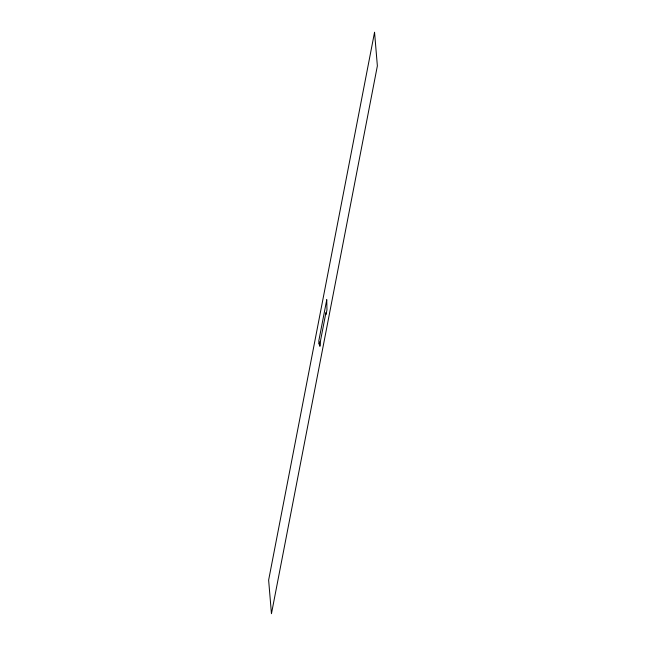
<?xml version="1.0" encoding="UTF-8"?>
<svg xmlns="http://www.w3.org/2000/svg" width="646" height="646" viewBox="0 0 646 646"><rect width="100%" height="100%" fill="white"/><g stroke="black" fill="none" stroke-linecap="round" stroke-linejoin="round"><path stroke-width="0.97" d="M374.551 32.3L268.631 580.108L271.449 613.7L377.369 65.892L374.551 32.3M326.747 299.768L318.801 340.854L319.084 344.213L319.528 341.936L319.891 346.296L320.634 340.054L325.931 312.664L326.069 314.344L326.957 309.781L326.747 299.768"/></g></svg>
